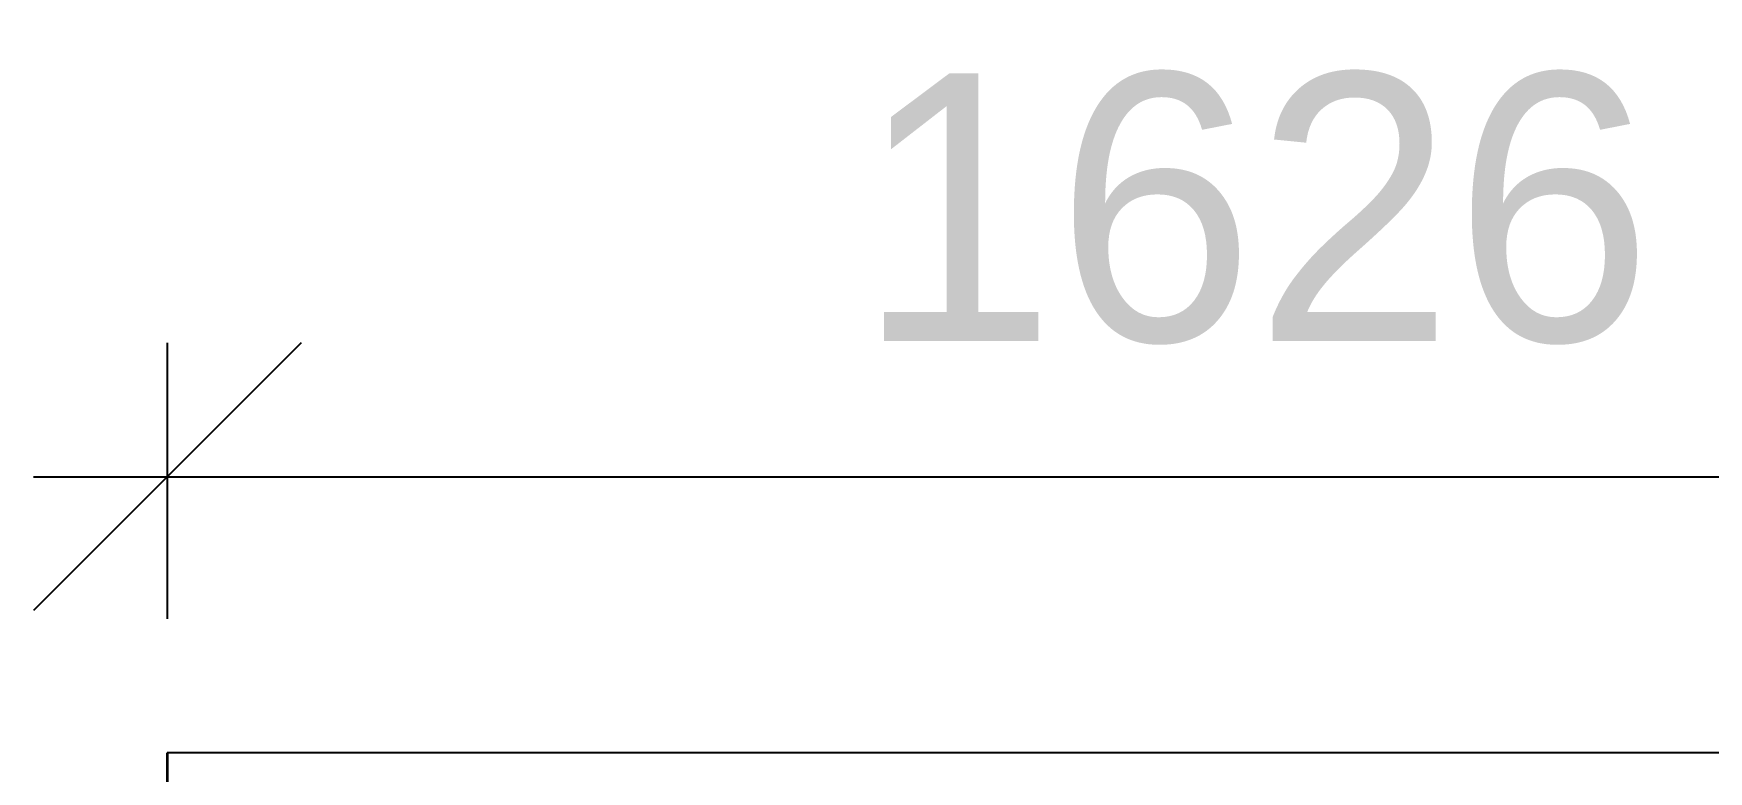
# Model space of a CAD drawing. Header units: millimetres. Extents: x 3103 to 179340, y -10977 to 70536.
# Drawn here: x 87304 to 88556, y 30558 to 31110 of the extents above; entities that cross this region are included whole.
import ezdxf

# ---------------------------------------------------------------- set-up
doc = ezdxf.new("R2010")
doc.units = ezdxf.units.MM
doc.header["$LTSCALE"] = 0.5
doc.layers.add('MEBEL', color=1, linetype='Continuous')
doc.styles.add('WROMLATS', font='wromlats.shx', dxfattribs={"bigfont": 'bigfont.shx'})
doc.dimstyles.new('juka', dxfattribs={"dimscale": 100, "dimtxt": 2, "dimasz": 2, "dimexe": 1, "dimexo": 1, "dimgap": 1, "dimtad": 1, "dimtoh": 1, "dimdec": 0, "dimzin": 0, "dimdsep": 46, "dimtxsty": 'WROMLATS', "dimblk": 'OBLIQUE', "dimcen": -3, "dimdle": 1, "dimclrd": 256, "dimclre": 256, "dimclrt": 256, "dimadec": 0, "dimazin": 0, "dimtfac": 1, "dimtdec": 0, "dimtix": 1, "dimtmove": 2, "dimatfit": 3, "dimldrblk": 'ORIGIN2', "dimfxl": 1, "dimtvp": 2.5, "dimtolj": 1, "dimtzin": 0, "dimarcsym": 0})

# ---------------------------------------------------------------- blocks, each defined once
blk = doc.blocks.new('_Oblique')
at = {"color": 0, "lineweight": -2}
blk.add_line((-0.5, -0.5), (0.5, 0.5), dxfattribs=at)
blk = doc.blocks.new('*D719')
at = {"layer": 'Defpoints', "color": 0, "transparency": 16777216}
for p in [(89029.9, 30778.5), (87404.3, 30572.2), (89029.9, 30572.2)]:
    blk.add_point(p, dxfattribs=at)
at = {"layer": 'MEBEL', "lineweight": -2, "transparency": 16777216}
for p, q in [((87404.3, 30672.2), (87404.3, 30878.5)), ((89029.9, 30672.2), (89029.9, 30878.5)), ((87304.3, 30778.5), (89129.9, 30778.5))]:
    blk.add_line(p, q, dxfattribs=at)
at = {"layer": 'MEBEL', "lineweight": -2, "transparency": 16777216, "xscale": 200, "yscale": 200, "zscale": 200, "rotation": 180}
blk.add_blockref('_Oblique', (87404.3, 30778.5), dxfattribs=at)
at = {"layer": 'MEBEL', "lineweight": -2, "transparency": 16777216, "xscale": 200, "yscale": 200, "zscale": 200}
blk.add_blockref('_Oblique', (89029.9, 30778.5), dxfattribs=at)
at = {"layer": 'MEBEL', "transparency": 16777216, "insert": (88217.1, 30978.5), "char_height": 200, "attachment_point": 5, "style": 'WROMLATS'}
blk.add_mtext('\\A1;1626', dxfattribs=at)
blk = doc.blocks.new('_Origin2')
at = {"color": 0, "linetype": 'ByBlock', "lineweight": -2}
blk.add_line((-0.5, 0), (-1, 0), dxfattribs=at)
for radius in [0.5, 0.25]:
    blk.add_circle((0, 0), radius, dxfattribs=at)
blk = doc.blocks.new('ms_34')
for p, q in [((-0.072024, -591.033558), (-0.072024, 0)), ((-0.072024, 0), (0, -0.036336)), ((1625.59047, 0), (-0.072024, 0)), ((0, -0.036336), (0, -591.016962)), ((1625.518368, -0.036336), (0, -0.036336))]:
    blk.add_line(p, q)

msp = doc.modelspace()

# ---------------------------------------------------------------- block references
at = {"layer": 'MEBEL'}
msp.add_blockref('ms_34', (87404.3, 30572.2), dxfattribs=at)

# ---------------------------------------------------------------- dimensions: what is measured, and where the dimension line sits
dim = msp.add_linear_dim(base=(89029.9, 30778.5), p1=(87404.3, 30572.2), p2=(89029.9, 30572.2), dimstyle='juka', dxfattribs=at)
dim.commit()
dim.dimension.update_dxf_attribs({"geometry": '*D719', "text_midpoint": (88217.1, 30978.5)})

doc.saveas('drawing.dxf')
